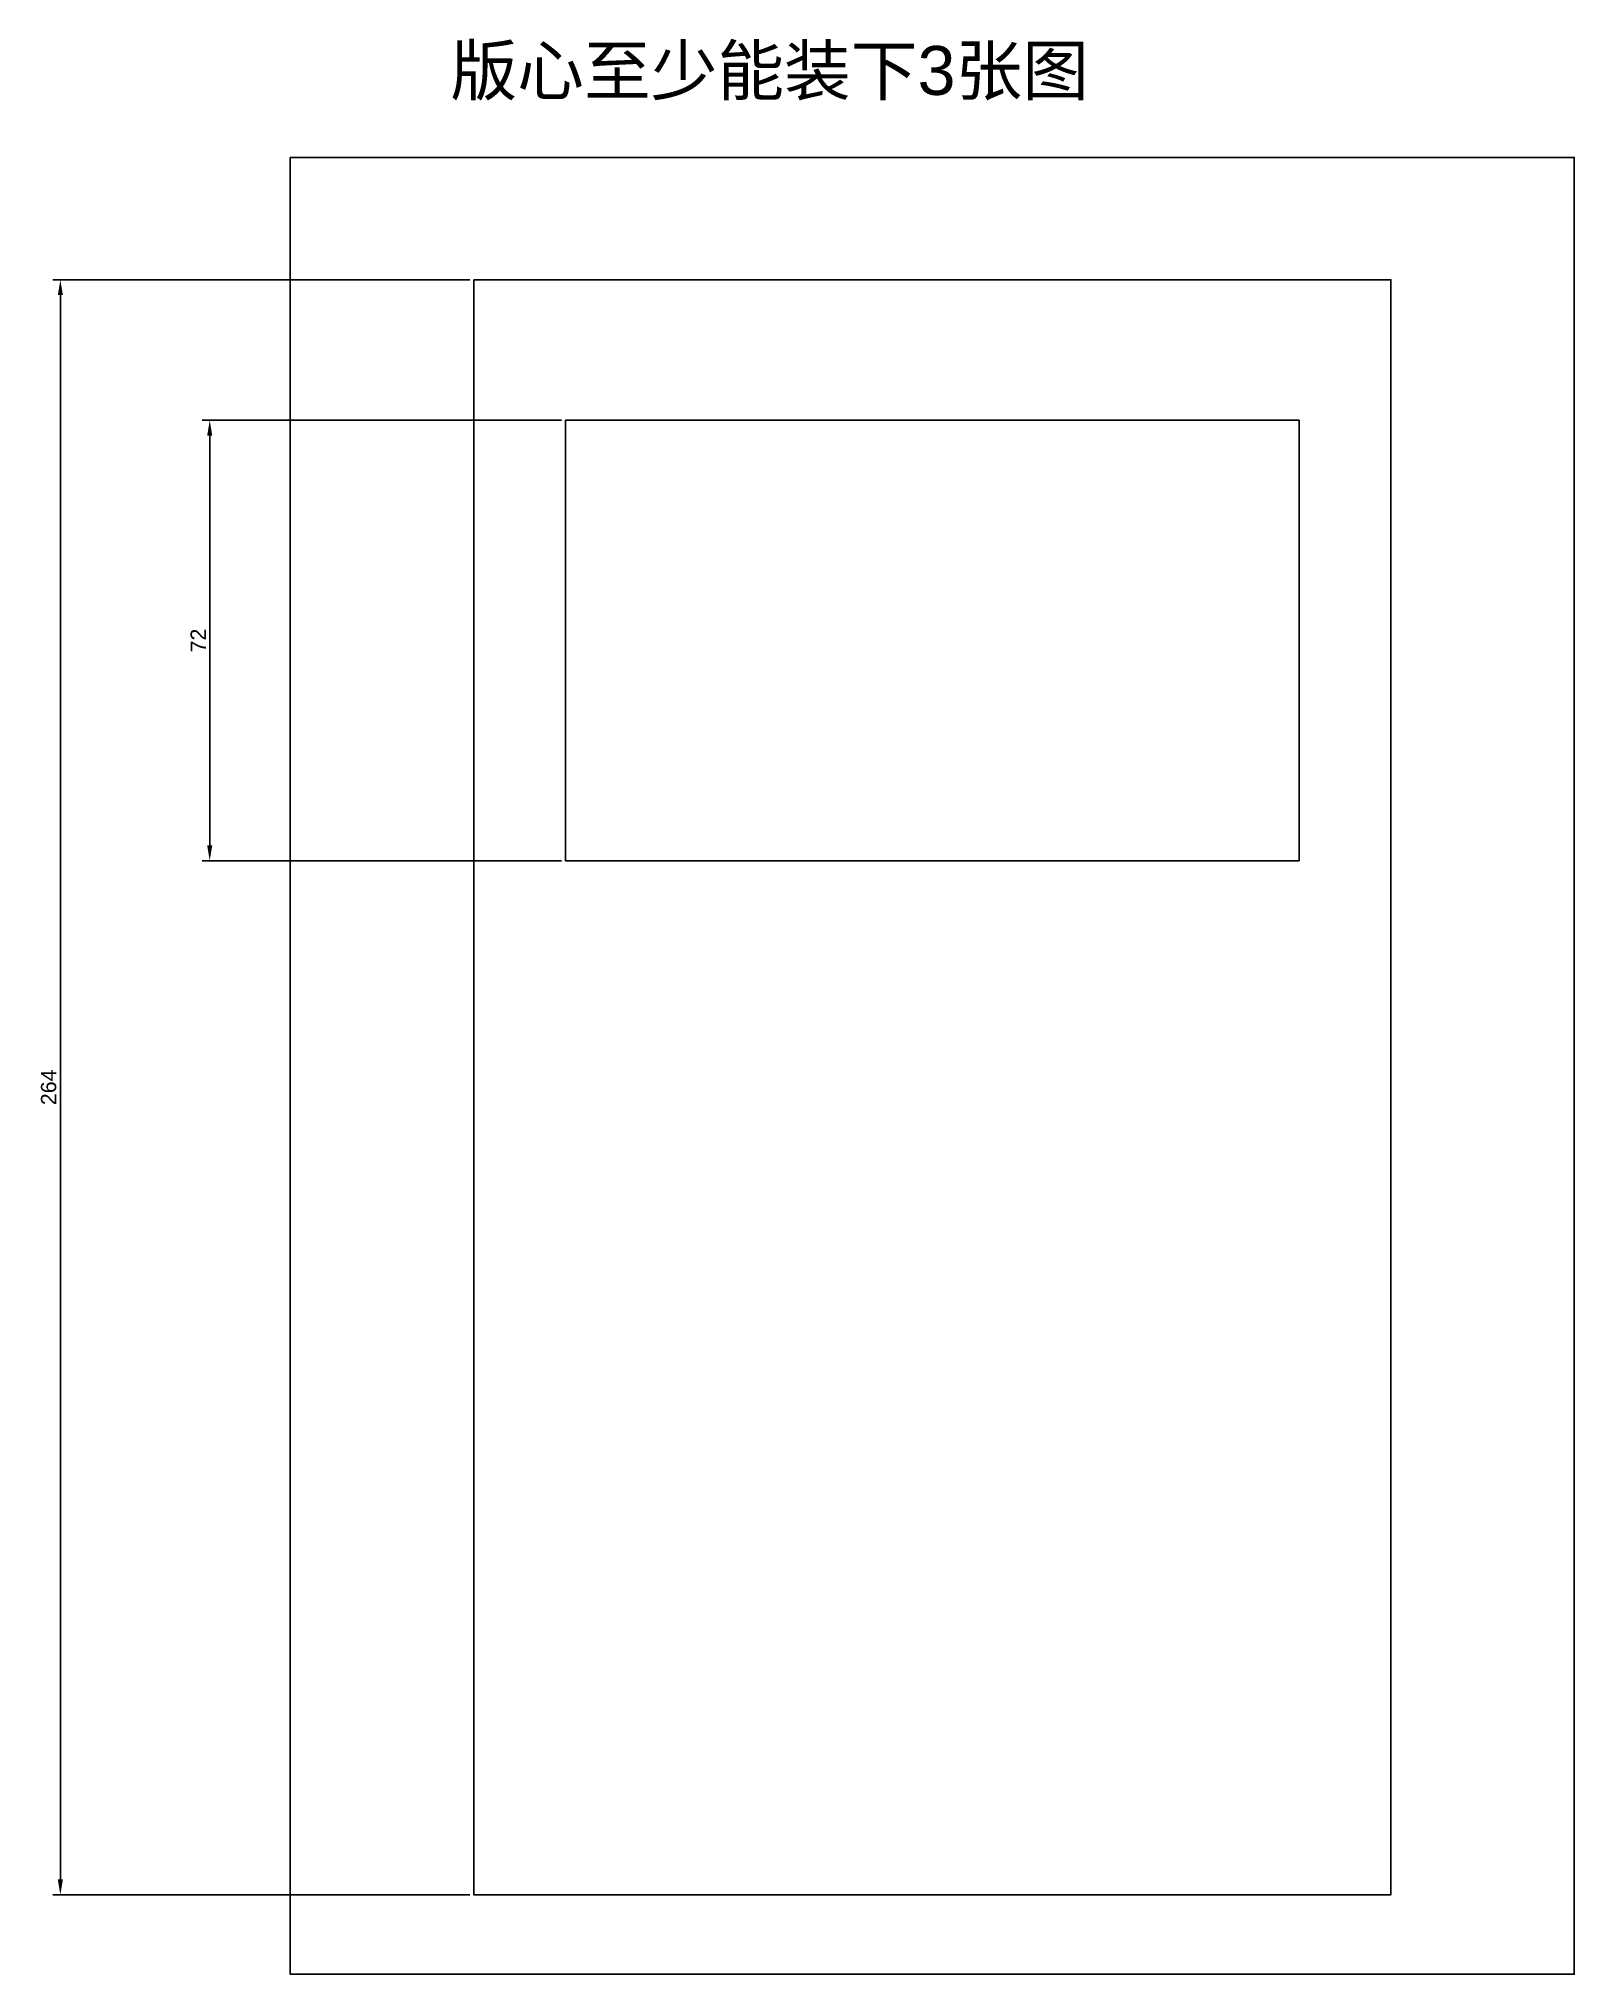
# Model space of a CAD drawing. Header units: millimetres. Extents: x 1889 to 2140, y 954 to 1270.
import ezdxf

# ---------------------------------------------------------------- set-up
doc = ezdxf.new("R2010")
doc.units = ezdxf.units.MM
doc.styles.get("Standard").update_dxf_attribs({"font": 'arial.ttf'})
doc.dimstyles.new('ISO-25', dxfattribs={"dimtxt": 2.5, "dimasz": 2.5, "dimexe": 1.25, "dimexo": 0.625, "dimtad": 1, "dimtxsty": 'Standard', "dimcen": 2.5, "dimadec": 0, "dimazin": 0, "dimtfac": 1, "dimtmove": 0, "dimatfit": 3, "dimfxl": 1, "dimarcsym": 0})

# ---------------------------------------------------------------- blocks, each defined once
blk = doc.blocks.new('*D3')
at = {"color": 0, "lineweight": -2, "transparency": 16777216}
for p, q in [((1959.07, 1230.78), (1890.85, 1230.78)), ((1892.1, 969.28), (1892.1, 1228.28)), ((1959.07, 966.78), (1890.85, 966.78))]:
    blk.add_line(p, q, dxfattribs=at)
at = {"color": 0, "transparency": 16777216}
for points in [[(1891.68, 1228.28), (1892.51, 1228.28), (1892.1, 1230.78)], [(1891.68, 969.28), (1892.51, 969.28), (1892.1, 966.78)]]:
    blk.add_solid(points, dxfattribs=at)
at = {"layer": 'Defpoints', "color": 0, "transparency": 16777216}
for p in [(1892.1, 1230.78), (1959.7, 1230.78), (1959.7, 966.78)]:
    blk.add_point(p, dxfattribs=at)
at = {"color": 0, "transparency": 16777216, "insert": (1890.19, 1098.78), "char_height": 2.5, "attachment_point": 5, "rotation": 90}
blk.add_mtext('264', dxfattribs=at)
blk = doc.blocks.new('*D4')
at = {"color": 0, "lineweight": -2, "transparency": 16777216}
for p, q in [((1974.07, 1207.82), (1915.27, 1207.82)), ((1916.52, 1138.32), (1916.52, 1205.32)), ((1974.07, 1135.82), (1915.27, 1135.82))]:
    blk.add_line(p, q, dxfattribs=at)
at = {"color": 0, "transparency": 16777216}
for points in [[(1916.11, 1205.32), (1916.94, 1205.32), (1916.52, 1207.82)], [(1916.11, 1138.32), (1916.94, 1138.32), (1916.52, 1135.82)]]:
    blk.add_solid(points, dxfattribs=at)
at = {"layer": 'Defpoints', "color": 0, "transparency": 16777216}
for p in [(1916.52, 1207.82), (1974.7, 1207.82), (1974.7, 1135.82)]:
    blk.add_point(p, dxfattribs=at)
at = {"color": 0, "transparency": 16777216, "insert": (1914.64, 1171.82), "char_height": 2.5, "attachment_point": 5, "rotation": 90}
blk.add_mtext('72', dxfattribs=at)

msp = doc.modelspace()

# ---------------------------------------------------------------- linework, layer by layer
for points in [[(1929.696, 1250.782), (2139.696, 1250.782), (2139.696, 953.782), (1929.696, 953.782)], [(1959.696, 1230.782), (2109.696, 1230.782), (2109.696, 966.782), (1959.696, 966.782)], [(1974.696, 1207.815), (2094.696, 1207.815), (2094.696, 1135.815), (1974.696, 1135.815)]]:
    msp.add_lwpolyline(points, close=True)

# ---------------------------------------------------------------- texts
at = {"insert": (1955.9, 1269.011), "char_height": 8, "attachment_point": 1}
msp.add_mtext_dynamic_manual_height_columns('{\\fSimSun|b0|i0|c134|p2;版心至少能装下}3{\\fSimSun|b0|i0|c134|p2;张图}', width=115.94617, gutter_width=12.5, heights=[0], dxfattribs=at)

# ---------------------------------------------------------------- dimensions: what is measured, and where the dimension line sits
for base, p1, p2, picture, middle in [((1892.095, 1230.782), (1959.696, 966.782), (1959.696, 1230.782), '*D3', (1890.194, 1098.782)), ((1916.524, 1207.815), (1974.696, 1135.815), (1974.696, 1207.815), '*D4', (1914.643, 1171.815))]:
    dim = msp.add_linear_dim(base=base, p1=p1, p2=p2, angle=90, dimstyle='ISO-25')
    dim.commit()
    dim.dimension.update_dxf_attribs({"geometry": picture, "text_midpoint": middle})

doc.saveas('drawing.dxf')
